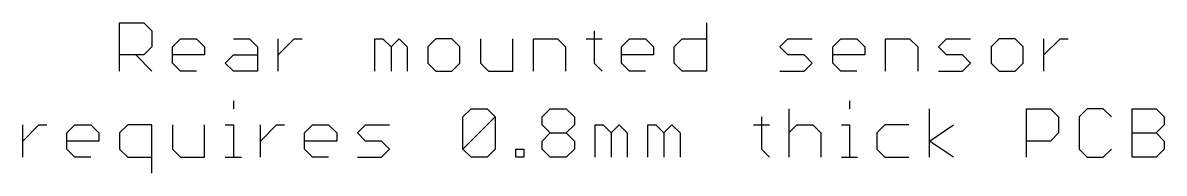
# Model space of a CAD drawing. Extents: x 0 to 53.1, y 0 to 25.4.
# Drawn here: x 27.88 to 53.15, y 10.86 to 14.19 of the extents above; entities that cross this region are included whole.
import ezdxf

# ---------------------------------------------------------------- set-up
doc = ezdxf.new("R2010")
doc.units = 0
doc.layers.add('20', color=7, linetype='CONTINUOUS')

msp = doc.modelspace()

# ---------------------------------------------------------------- linework, layer by layer
at = {"layer": '20'}
for p, q in [((30.0221, 13.1191), (30.0221, 14.1868)), ((30.0221, 14.1868), (30.556, 14.1868)), ((30.556, 14.1868), (30.7339, 14.0089)), ((43.0126, 14.1868), (43.0126, 13.1191)), ((30.7339, 14.0089), (30.7339, 13.653)), ((40.5297, 14.0089), (40.5297, 13.2971)), ((30.7339, 13.653), (30.556, 13.475)), ((31.1915, 13.653), (31.3695, 13.8309)), ((31.1915, 13.2971), (31.1915, 13.653)), ((31.3695, 13.8309), (31.7254, 13.8309)), ((31.7254, 13.8309), (31.9033, 13.653)), ((31.9033, 13.653), (31.9033, 13.475)), ((32.5389, 13.8309), (32.8948, 13.8309)), ((32.8948, 13.8309), (33.0727, 13.653)), ((33.0727, 13.653), (33.0727, 13.1191)), ((33.5303, 13.1191), (33.5303, 13.8309)), ((33.5303, 13.475), (33.8862, 13.8309)), ((33.8862, 13.8309), (34.0642, 13.8309)), ((35.6742, 13.1191), (35.6742, 13.8309)), ((35.6742, 13.8309), (35.8521, 13.8309)), ((35.8521, 13.8309), (36.0301, 13.653)), ((36.0301, 13.653), (36.208, 13.8309)), ((36.0301, 13.653), (36.0301, 13.1191)), ((36.208, 13.8309), (36.386, 13.653)), ((36.386, 13.653), (36.386, 13.1191)), ((37.0215, 13.8309), (36.8436, 13.653)), ((36.8436, 13.653), (36.8436, 13.2971)), ((37.3774, 13.8309), (37.0215, 13.8309)), ((37.5554, 13.653), (37.3774, 13.8309)), ((37.5554, 13.2971), (37.5554, 13.653)), ((38.013, 13.8309), (38.013, 13.2971)), ((38.7248, 13.1191), (38.7248, 13.8309)), ((39.1824, 13.1191), (39.1824, 13.8309)), ((39.1824, 13.8309), (39.7162, 13.8309)), ((39.7162, 13.8309), (39.8942, 13.653)), ((39.8942, 13.653), (39.8942, 13.1191)), ((40.3518, 13.8309), (40.7077, 13.8309)), ((41.1314, 13.653), (41.3093, 13.8309)), ((41.1314, 13.2971), (41.1314, 13.653)), ((41.3093, 13.8309), (41.6652, 13.8309)), ((41.6652, 13.8309), (41.8432, 13.653)), ((41.8432, 13.653), (41.8432, 13.475)), ((42.3008, 13.653), (42.4787, 13.8309)), ((42.3008, 13.2971), (42.3008, 13.653)), ((42.4787, 13.8309), (43.0126, 13.8309)), ((44.6396, 13.653), (44.8175, 13.8309)), ((44.8175, 13.475), (44.6396, 13.653)), ((44.8175, 13.8309), (45.3514, 13.8309)), ((45.809, 13.653), (45.9869, 13.8309)), ((45.809, 13.2971), (45.809, 13.653)), ((45.9869, 13.8309), (46.3428, 13.8309)), ((46.3428, 13.8309), (46.5208, 13.653)), ((46.5208, 13.653), (46.5208, 13.475)), ((46.9784, 13.1191), (46.9784, 13.8309)), ((46.9784, 13.8309), (47.5122, 13.8309)), ((47.5122, 13.8309), (47.6902, 13.653)), ((47.6902, 13.653), (47.6902, 13.1191)), ((48.1478, 13.653), (48.3257, 13.8309)), ((48.3257, 13.475), (48.1478, 13.653)), ((48.3257, 13.8309), (48.8596, 13.8309)), ((49.4951, 13.8309), (49.3172, 13.653)), ((49.3172, 13.653), (49.3172, 13.2971)), ((49.851, 13.8309), (49.4951, 13.8309)), ((50.029, 13.653), (49.851, 13.8309)), ((50.029, 13.2971), (50.029, 13.653)), ((50.4866, 13.1191), (50.4866, 13.8309)), ((50.4866, 13.475), (50.8425, 13.8309)), ((50.8425, 13.8309), (51.0204, 13.8309)), ((30.556, 13.475), (30.0221, 13.475)), ((30.378, 13.475), (30.7339, 13.1191)), ((31.9033, 13.475), (31.1915, 13.475)), ((32.3609, 13.2971), (32.5389, 13.475)), ((32.5389, 13.475), (33.0727, 13.475)), ((41.8432, 13.475), (41.1314, 13.475)), ((45.1734, 13.475), (44.8175, 13.475)), ((45.3514, 13.2971), (45.1734, 13.475)), ((46.5208, 13.475), (45.809, 13.475)), ((48.6816, 13.475), (48.3257, 13.475)), ((48.8596, 13.2971), (48.6816, 13.475)), ((31.3695, 13.1191), (31.1915, 13.2971)), ((32.5389, 13.1191), (32.3609, 13.2971)), ((36.8436, 13.2971), (37.0215, 13.1191)), ((37.3774, 13.1191), (37.5554, 13.2971)), ((38.013, 13.2971), (38.1909, 13.1191)), ((40.5297, 13.2971), (40.7077, 13.1191)), ((41.3093, 13.1191), (41.1314, 13.2971)), ((42.4787, 13.1191), (42.3008, 13.2971)), ((45.1734, 13.1191), (45.3514, 13.2971)), ((45.9869, 13.1191), (45.809, 13.2971)), ((48.6816, 13.1191), (48.8596, 13.2971)), ((49.3172, 13.2971), (49.4951, 13.1191)), ((49.851, 13.1191), (50.029, 13.2971)), ((31.7254, 13.1191), (31.3695, 13.1191)), ((33.0727, 13.1191), (32.5389, 13.1191)), ((37.0215, 13.1191), (37.3774, 13.1191)), ((38.1909, 13.1191), (38.7248, 13.1191)), ((41.6652, 13.1191), (41.3093, 13.1191)), ((43.0126, 13.1191), (42.4787, 13.1191)), ((44.6396, 13.1191), (45.1734, 13.1191)), ((46.3428, 13.1191), (45.9869, 13.1191)), ((48.1478, 13.1191), (48.6816, 13.1191)), ((49.4951, 13.1191), (49.851, 13.1191)), ((32.5388, 12.4598), (32.5388, 12.2818)), ((46.1818, 12.4598), (46.1818, 12.2818)), ((37.6232, 12.1039), (37.8011, 12.2818)), ((37.8011, 12.2818), (38.157, 12.2818)), ((38.157, 12.2818), (38.335, 12.1039)), ((39.3773, 12.1039), (39.5552, 12.2818)), ((39.5552, 12.2818), (39.9111, 12.2818)), ((39.9111, 12.2818), (40.0891, 12.1039)), ((44.8345, 12.2818), (44.8345, 11.2141)), ((47.9528, 11.2141), (47.9528, 12.2818)), ((50.0967, 11.2141), (50.0967, 12.2818)), ((50.0967, 12.2818), (50.6306, 12.2818)), ((50.6306, 12.2818), (50.8085, 12.1039)), ((51.4441, 12.2818), (51.2661, 12.1039)), ((51.8, 12.2818), (51.4441, 12.2818)), ((51.9779, 12.1039), (51.8, 12.2818)), ((52.4355, 11.2141), (52.4355, 12.2818)), ((52.4355, 12.2818), (52.9694, 12.2818)), ((52.9694, 12.2818), (53.1473, 12.1039)), ((27.8782, 11.2141), (27.8782, 11.9259)), ((27.8782, 11.57), (28.2341, 11.9259)), ((28.2341, 11.9259), (28.4121, 11.9259)), ((28.8527, 11.748), (29.0307, 11.9259)), ((29.0307, 11.9259), (29.3866, 11.9259)), ((29.3866, 11.9259), (29.5645, 11.748)), ((30.2001, 11.9259), (30.0221, 11.748)), ((30.7339, 11.9259), (30.2001, 11.9259)), ((30.7339, 10.8582), (30.7339, 11.9259)), ((31.1915, 11.9259), (31.1915, 11.3921)), ((31.9033, 11.2141), (31.9033, 11.9259)), ((32.3609, 11.9259), (32.5388, 11.9259)), ((32.5388, 11.9259), (32.5388, 11.2141)), ((33.1405, 11.2141), (33.1405, 11.9259)), ((33.1405, 11.57), (33.4964, 11.9259)), ((33.4964, 11.9259), (33.6743, 11.9259)), ((34.115, 11.748), (34.2929, 11.9259)), ((34.2929, 11.9259), (34.6488, 11.9259)), ((34.6488, 11.9259), (34.8268, 11.748)), ((35.2844, 11.748), (35.4623, 11.9259)), ((35.4623, 11.9259), (35.9962, 11.9259)), ((37.6232, 11.3921), (37.6232, 12.1039)), ((37.6232, 11.3921), (38.335, 12.1039)), ((38.335, 12.1039), (38.335, 11.3921)), ((39.3773, 11.9259), (39.3773, 12.1039)), ((39.5552, 11.748), (39.3773, 11.9259)), ((40.0891, 11.9259), (39.9111, 11.748)), ((40.0891, 12.1039), (40.0891, 11.9259)), ((40.5467, 11.2141), (40.5467, 11.9259)), ((40.5467, 11.9259), (40.7246, 11.9259)), ((40.7246, 11.9259), (40.9026, 11.748)), ((40.9026, 11.748), (41.0805, 11.9259)), ((41.0805, 11.9259), (41.2585, 11.748)), ((41.7161, 11.2141), (41.7161, 11.9259)), ((41.7161, 11.9259), (41.894, 11.9259)), ((41.894, 11.9259), (42.072, 11.748)), ((42.072, 11.748), (42.2499, 11.9259)), ((42.2499, 11.9259), (42.4279, 11.748)), ((44.0549, 11.9259), (44.4108, 11.9259)), ((44.2328, 12.1039), (44.2328, 11.3921)), ((44.8345, 11.748), (45.0124, 11.9259)), ((45.0124, 11.9259), (45.3683, 11.9259)), ((45.3683, 11.9259), (45.5463, 11.748)), ((46.0039, 11.9259), (46.1818, 11.9259)), ((46.1818, 11.9259), (46.1818, 11.2141)), ((46.9614, 11.9259), (46.7835, 11.748)), ((47.4953, 11.9259), (46.9614, 11.9259)), ((47.9528, 11.57), (48.4867, 11.9259)), ((50.8085, 12.1039), (50.8085, 11.748)), ((51.2661, 12.1039), (51.2661, 11.3921)), ((53.1473, 11.9259), (52.9694, 11.748)), ((53.1473, 12.1039), (53.1473, 11.9259)), ((28.8527, 11.3921), (28.8527, 11.748)), ((29.5645, 11.748), (29.5645, 11.57)), ((30.0221, 11.748), (30.0221, 11.3921)), ((34.115, 11.3921), (34.115, 11.748)), ((34.8268, 11.748), (34.8268, 11.57)), ((35.4623, 11.57), (35.2844, 11.748)), ((39.3773, 11.57), (39.5552, 11.748)), ((39.5552, 11.748), (39.9111, 11.748)), ((39.9111, 11.748), (40.0891, 11.57)), ((40.9026, 11.748), (40.9026, 11.2141)), ((41.2585, 11.748), (41.2585, 11.2141)), ((42.072, 11.748), (42.072, 11.2141)), ((42.4279, 11.748), (42.4279, 11.2141)), ((45.5463, 11.748), (45.5463, 11.2141)), ((46.7835, 11.748), (46.7835, 11.3921)), ((50.8085, 11.748), (50.6306, 11.57)), ((52.4355, 11.748), (52.9694, 11.748)), ((52.9694, 11.748), (53.1473, 11.57)), ((29.5645, 11.57), (28.8527, 11.57)), ((29.0307, 11.2141), (28.8527, 11.3921)), ((30.0221, 11.3921), (30.2001, 11.2141)), ((31.1915, 11.3921), (31.3694, 11.2141)), ((34.8268, 11.57), (34.115, 11.57)), ((34.2929, 11.2141), (34.115, 11.3921)), ((35.8182, 11.57), (35.4623, 11.57)), ((35.9962, 11.3921), (35.8182, 11.57)), ((35.8182, 11.2141), (35.9962, 11.3921)), ((37.8011, 11.2141), (37.6232, 11.3921)), ((38.335, 11.3921), (38.157, 11.2141)), ((38.7926, 11.2141), (38.7926, 11.3921)), ((38.7926, 11.3921), (38.9705, 11.3921)), ((38.9705, 11.3921), (38.9705, 11.2141)), ((39.3773, 11.3921), (39.3773, 11.57)), ((39.5552, 11.2141), (39.3773, 11.3921)), ((40.0891, 11.3921), (39.9111, 11.2141)), ((40.0891, 11.57), (40.0891, 11.3921)), ((44.2328, 11.3921), (44.4108, 11.2141)), ((46.7835, 11.3921), (46.9614, 11.2141)), ((48.4867, 11.2141), (47.9528, 11.57)), ((50.6306, 11.57), (50.0967, 11.57)), ((51.2661, 11.3921), (51.4441, 11.2141)), ((51.8, 11.2141), (51.9779, 11.3921)), ((53.1473, 11.3921), (52.9694, 11.2141)), ((53.1473, 11.57), (53.1473, 11.3921)), ((29.3866, 11.2141), (29.0307, 11.2141)), ((30.2001, 11.2141), (30.7339, 11.2141)), ((31.3694, 11.2141), (31.9033, 11.2141)), ((32.3609, 11.2141), (32.7168, 11.2141)), ((34.6488, 11.2141), (34.2929, 11.2141)), ((35.2844, 11.2141), (35.8182, 11.2141)), ((38.157, 11.2141), (37.8011, 11.2141)), ((38.9705, 11.2141), (38.7926, 11.2141)), ((39.9111, 11.2141), (39.5552, 11.2141)), ((46.0039, 11.2141), (46.3598, 11.2141)), ((46.9614, 11.2141), (47.4953, 11.2141)), ((51.4441, 11.2141), (51.8, 11.2141)), ((52.9694, 11.2141), (52.4355, 11.2141))]:
    msp.add_line(p, q, dxfattribs=at)

doc.saveas('drawing.dxf')
